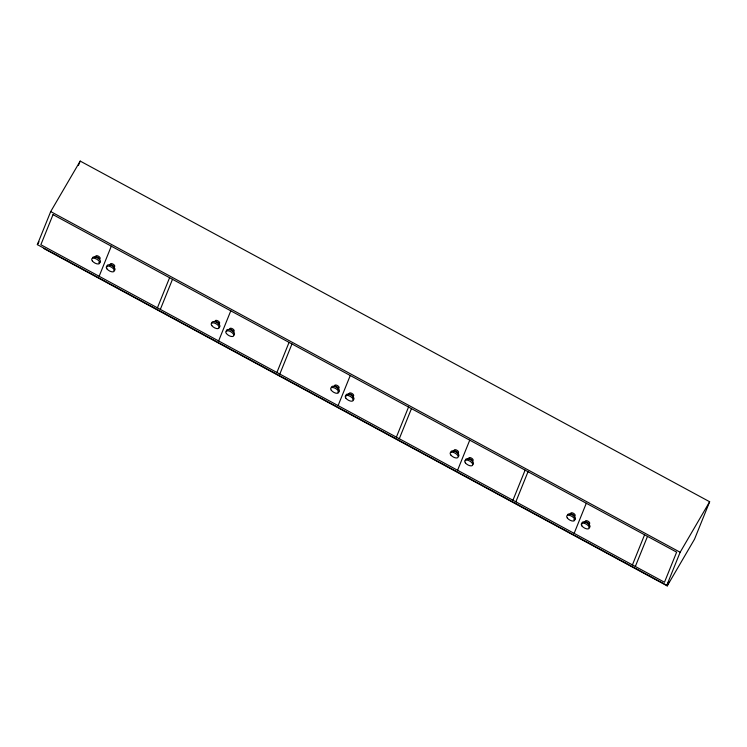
<?xml version="1.0" encoding="UTF-8"?>
<svg xmlns="http://www.w3.org/2000/svg" width="747" height="747" viewBox="0 0 747 747"><rect width="100%" height="100%" fill="white"/><g stroke="black" fill="none" stroke-linecap="round" stroke-linejoin="round"><path stroke-width="1.12" d="M667.23 585.919L669.013 581.511L666.8 585.303L37.35 244.624L50.703 211.578L80.2 161.081L709.65 501.751L694.523 539.203L667.23 585.919L43.606 248.396M78.482 165.348L80.2 161.081M99.136 276.278L111.303 246.174M157.421 307.82L169.588 277.716M160.334 309.398L172.501 279.294M218.619 340.94L230.786 310.836M276.904 372.492L289.061 342.378M279.817 374.06L291.974 343.956M338.092 405.612L350.259 375.498M396.377 437.154L408.544 407.04M399.29 438.732L411.457 408.618M457.575 470.274L469.742 440.17M512.946 500.238L525.104 470.134M515.86 501.816L528.017 471.712M574.135 533.358L586.302 503.254M632.42 564.9L644.586 534.796M635.333 566.478L647.5 536.374M666.8 585.303L680.143 552.257L709.65 501.751M37.35 244.624L39.012 241.785M50.703 211.578L680.143 552.257M229.759 328.979A2.493 1.177 30.3 0 1 232.709 328.895A2.493 1.177 30.3 0 1 233.652 331.407M228.797 329.772A2.792 1.317 30.3 0 1 232.065 330.043A2.792 1.317 30.3 0 1 233.484 332.695M226.668 331.5A4.519 2.138 30.3 0 1 231.318 330.361A4.519 2.138 30.3 0 1 233.54 335.216M215.304 321.471A2.493 1.177 30.3 0 1 217.863 320.846A2.493 1.177 30.3 0 1 219.086 323.526M214.445 321.612A2.792 1.317 30.3 0 1 217.489 322.162A2.792 1.317 30.3 0 1 219.123 324.534M211.896 322.919A4.519 2.138 30.3 0 1 217.256 322.769A4.519 2.138 30.3 0 1 218.974 327.326M468.714 458.303A2.493 1.177 30.3 0 1 471.665 458.228A2.493 1.177 30.3 0 1 472.608 460.74M467.753 459.097A2.792 1.317 30.3 0 1 471.021 459.377A2.792 1.317 30.3 0 1 472.44 462.019M465.633 460.824A4.519 2.138 30.3 0 1 470.274 459.685A4.519 2.138 30.3 0 1 472.496 464.541M454.26 450.805A2.493 1.177 30.3 0 1 456.529 450.03A2.493 1.177 30.3 0 1 458.369 452.701M453.14 451.58A2.792 1.317 30.3 0 1 455.81 451.141A2.792 1.317 30.3 0 1 458.079 453.868M450.861 452.243A4.519 2.138 30.3 0 1 455.707 451.804A4.519 2.138 30.3 0 1 458.518 456.389M110.388 264.699A2.493 1.177 30.3 0 1 111.62 263.588A2.493 1.177 30.3 0 1 114.468 265.362A2.493 1.177 30.3 0 1 113.74 266.782M109.538 264.83A2.792 1.317 30.3 0 1 112.881 265.587A2.792 1.317 30.3 0 1 114.002 268.033M107.194 266.838A4.519 2.138 30.3 0 1 111.835 265.699A4.519 2.138 30.3 0 1 114.067 270.554M96.074 257.229A2.493 1.177 30.3 0 1 96.55 255.67A2.493 1.177 30.3 0 1 99.556 257.061A2.493 1.177 30.3 0 1 99.603 258.854M94.748 257.22A2.792 1.317 30.3 0 1 97.371 257.145A2.792 1.317 30.3 0 1 99.696 259.508M92.423 258.257A4.519 2.138 30.3 0 1 98.268 258.434A4.519 2.138 30.3 0 1 98.697 262.739M349.344 394.024A2.493 1.177 30.3 0 1 351.912 393.398A2.493 1.177 30.3 0 1 353.135 396.069M348.233 394.799A2.792 1.317 30.3 0 1 348.494 394.164M348.858 393.996A2.792 1.317 30.3 0 1 352.126 395.126A2.792 1.317 30.3 0 1 352.957 397.357M346.15 396.162A4.519 2.138 30.3 0 1 350.801 395.023A4.519 2.138 30.3 0 1 353.023 399.878M335.029 386.554A2.493 1.177 30.3 0 1 335.664 384.994A2.493 1.177 30.3 0 1 338.755 386.666A2.493 1.177 30.3 0 1 338.12 388.225M333.704 386.554A2.792 1.317 30.3 0 1 337.27 387.03A2.792 1.317 30.3 0 1 338.027 389.635M331.379 387.581A4.519 2.138 30.3 0 1 337.224 387.758A4.519 2.138 30.3 0 1 337.653 392.063M585.387 521.779A2.493 1.177 30.3 0 1 587.954 521.145A2.493 1.177 30.3 0 1 589.178 523.824M584.275 522.555A2.792 1.317 30.3 0 1 584.537 521.91M584.901 521.751A2.792 1.317 30.3 0 1 588.169 522.881A2.792 1.317 30.3 0 1 589 525.113M582.193 523.918A4.519 2.138 30.3 0 1 586.843 522.779A4.519 2.138 30.3 0 1 589.066 527.634M571.072 514.309A2.493 1.177 30.3 0 1 571.707 512.75A2.493 1.177 30.3 0 1 574.798 514.422A2.493 1.177 30.3 0 1 574.163 515.981M569.746 514.3A2.792 1.317 30.3 0 1 573.014 514.58A2.792 1.317 30.3 0 1 574.434 517.223M567.421 515.337A4.519 2.138 30.3 0 1 573.266 515.514A4.519 2.138 30.3 0 1 573.696 519.819M53.018 214.632L40.861 244.736L664.475 582.249L676.642 552.145L53.018 214.632M226.397 333.517A4.519 2.138 30.3 0 0 233.391 336.215A4.519 2.138 30.3 0 0 229.525 331.136A4.519 2.138 30.3 0 0 226.397 333.517M211.831 325.627A4.519 2.138 30.3 0 0 218.824 328.325A4.519 2.138 30.3 0 0 214.959 323.246A4.519 2.138 30.3 0 0 211.831 325.627M465.353 462.841A4.519 2.138 30.3 0 0 472.347 465.54A4.519 2.138 30.3 0 0 468.481 460.46A4.519 2.138 30.3 0 0 465.353 462.841M450.786 454.96A4.519 2.138 30.3 0 0 457.78 457.65A4.519 2.138 30.3 0 0 453.915 452.579A4.519 2.138 30.3 0 0 450.786 454.96M106.924 268.855A4.519 2.138 30.3 0 0 113.917 271.544A4.519 2.138 30.3 0 0 110.052 266.474A4.519 2.138 30.3 0 0 106.924 268.855M92.348 260.964A4.519 2.138 30.3 0 0 99.342 263.663A4.519 2.138 30.3 0 0 95.476 258.583A4.519 2.138 30.3 0 0 92.348 260.964M345.88 398.179A4.519 2.138 30.3 0 0 352.873 400.878A4.519 2.138 30.3 0 0 349.008 395.798A4.519 2.138 30.3 0 0 345.88 398.179M331.304 390.298A4.519 2.138 30.3 0 0 338.298 392.987A4.519 2.138 30.3 0 0 334.432 387.917A4.519 2.138 30.3 0 0 331.304 390.298M581.922 525.935A4.519 2.138 30.3 0 0 588.916 528.624A4.519 2.138 30.3 0 0 585.05 523.554A4.519 2.138 30.3 0 0 581.922 525.935M567.346 518.044A4.519 2.138 30.3 0 0 574.34 520.743A4.519 2.138 30.3 0 0 570.475 515.663A4.519 2.138 30.3 0 0 567.346 518.044"/></g></svg>
